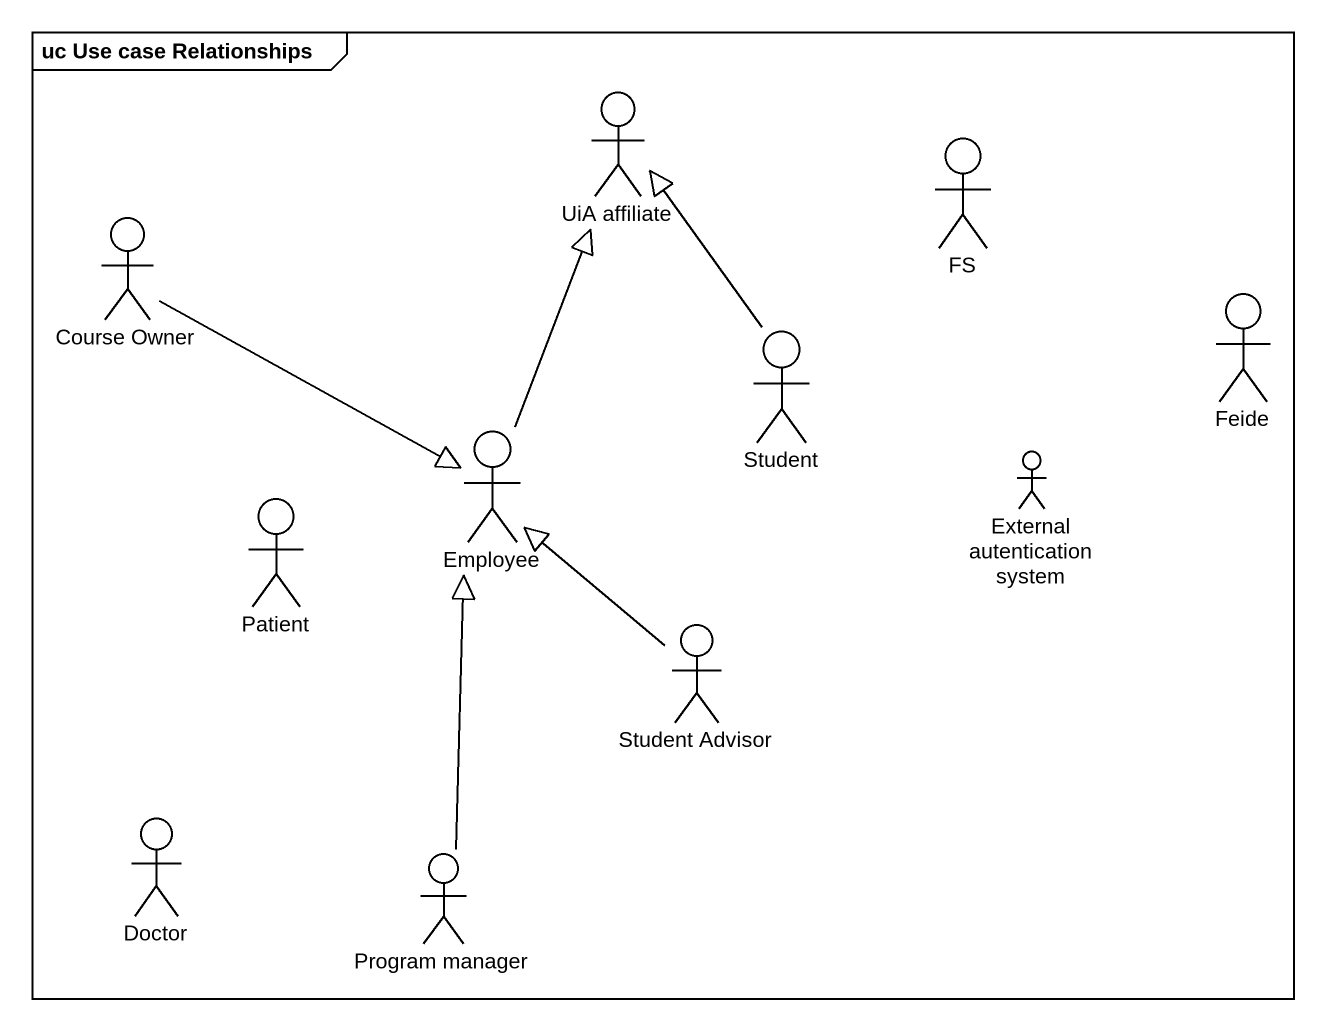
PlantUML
@startuml
mainframe uc Use case Relationships
actor "UiA affiliate" as UiA_affiliate
actor FS
actor "Course Owner" as Course_Owner
actor Feide
actor Student
actor Employee
actor "External autentication system" as External_autentication
actor Patient
actor "Student Advisor" as Student_Advisor
actor Doctor
actor "Program manager" as Program_manager
Course_Owner --|> Employee
Student -up-|> UiA_affiliate
Employee -up-|> UiA_affiliate
Student_Advisor -up-|> Employee
Program_manager -up-|> Employee
@enduml
